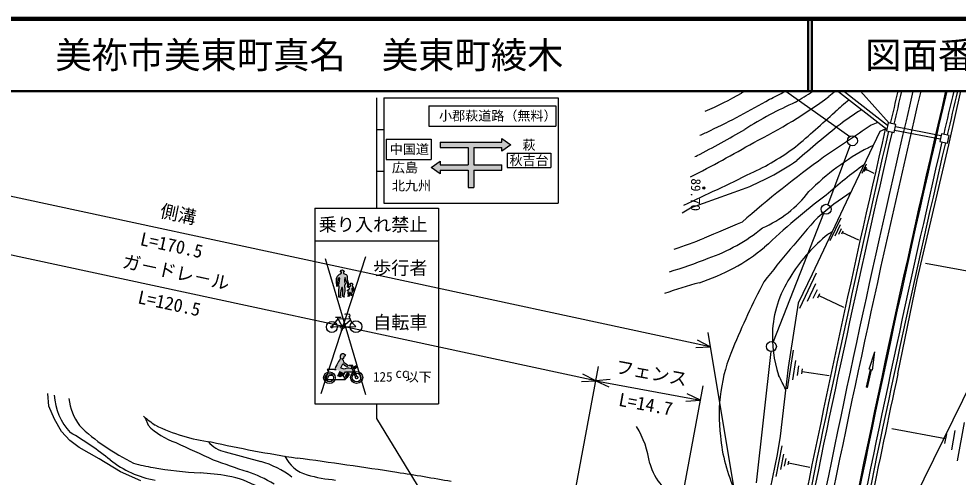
# Model space of a CAD drawing. Units: millimetres, scale not verified. Extents: x 40000 to 680000, y 20000 to 380000.
# Drawn here: x 399977 to 529441, y 316791 to 380000 of the extents above; entities that cross this region are included whole.
import ezdxf
from ezdxf.enums import TextEntityAlignment as Align

# ---------------------------------------------------------------- set-up
doc = ezdxf.new("R2010")
doc.units = ezdxf.units.MM
doc.header["$LTSCALE"] = 1000
for name, color, linetype, lineweight in [('M-BGD', 7, 'Continuous', 25), ('M-STR-STRC', 7, 'Continuous', 25), ('M-TTL', 2, 'Continuous', 140), ('M-TTL-LINE', 7, 'Continuous', 50)]:
    doc.layers.add(name, color=color, linetype=linetype, lineweight=lineweight)
doc.layers.add('M-TTL-TXT', color=7, linetype='Continuous')
doc.styles.add('@ＭＳ ゴシック', font='')
doc.styles.add('ＭＳ ゴシック', font='')
doc.styles.get('@ＭＳ ゴシック').set_extended_font_data('@MS Gothic')
doc.styles.get('ＭＳ ゴシック').set_extended_font_data('MS Gothic')

msp = doc.modelspace()

# ---------------------------------------------------------------- hatches: boundary and pattern name
at = {"layer": 'M-STR-STRC'}
for points in [[(456796, 359482), (458046, 360357), (458046, 359857), (461921, 359857), (461921, 362232), (458046, 362232), (458046, 362982), (466546, 362982), (466546, 363482), (467796, 362607), (466546, 361732), (466546, 362232), (462671, 362232), (462671, 359857), (466546, 359857), (466546, 359107), (462671, 359107), (462671, 356732), (461921, 356732), (461921, 359107), (458046, 359107), (458046, 358607)], [(444172, 344766), (444347, 344840), (444459, 344955), (444459, 345084), (444384, 345121), (444281, 345127), (444451, 345338), (444589, 345387), (444742, 345311), (444796, 345211), (444812, 345147), (444724, 345121), (444728, 344963), (444747, 344881), (445094, 344723), (445198, 344662), (445229, 344539), (445209, 344045), (445389, 343578), (445384, 343508), (445412, 343471), (445404, 343361), (445377, 343330), (445365, 343096), (445504, 343082), (445636, 343113), (445693, 343147), (445705, 343250), (445650, 343295), (445664, 343422), (445748, 343524), (445882, 343537), (445947, 343465), (445982, 343387), (445996, 343322), (445931, 343260), (445918, 343145), (445938, 343113), (446012, 343070), (446073, 342992), (446118, 342840), (446137, 342650), (446128, 342469), (446081, 342471), (446071, 342633), (446026, 342715), (446008, 342869), (445915, 342852), (445860, 342813), (445866, 342652), (445916, 342537), (445947, 342406), (445927, 342334), (445853, 342223), (445824, 342141), (445819, 342096), (445868, 341996), (445926, 341916), (445905, 341871), (445787, 341803), (445798, 341852), (445845, 341906), (445691, 342100), (445705, 342232), (445636, 342301), (445500, 342160), (445494, 341777), (445356, 341727), (445337, 341777), (445409, 341822), (445384, 342252), (445412, 342408), (445281, 342484), (445279, 342572), (445538, 342781), (445532, 342906), (445292, 343016), (445312, 343424), (445055, 343904), (444978, 344305), (444857, 344022), (444857, 343744), (445011, 343461), (444870, 343266), (444856, 343022), (444895, 342914), (444887, 342385), (444818, 342025), (444773, 341816), (444775, 341754), (444857, 341645), (444796, 341598), (444609, 341736), (444640, 342174), (444644, 342670), (444575, 342938), (444475, 342934), (444338, 342477), (444286, 341811), (444239, 341705), (444358, 341621), (444354, 341572), (444090, 341635), (444063, 342254), (444073, 342539), (444111, 343051), (444098, 343193), (444020, 343334), (444116, 343527), (444218, 344242), (444138, 344268), (444048, 344250), (443947, 344108), (443918, 343524), (443871, 343113), (443802, 343109), (443759, 343883), (443777, 344199), (443909, 344526)], [(443579, 331828), (443630, 331935), (443681, 332075), (443815, 332292), (443942, 332547), (444042, 332744), (444158, 332913), (444225, 333018), (444353, 333126), (444346, 333161), (444324, 333215), (444279, 333301), (444254, 333400), (444257, 333498), (444298, 333607), (444403, 333737), (444544, 333801), (444722, 333795), (444881, 333721), (445050, 333565), (444884, 333540), (444836, 333400), (444750, 333253), (444577, 333129), (444599, 333030), (444743, 332878), (444781, 332722), (444835, 332585), (444965, 332461), (445156, 332336), (445341, 332254), (445362, 332165), (445285, 332107), (445123, 332123), (445002, 332161), (444827, 332266), (444712, 332381), (444658, 332410), (444617, 332403), (444505, 332155), (444384, 331961), (444381, 331891), (444413, 331840), (444811, 331690), (444942, 331757), (445199, 331814), (445464, 331818), (445709, 331782), (445943, 331725), (446111, 331320), (444997, 331320), (444766, 330958)], [(442491, 331646), (442686, 331646), (442601, 331387), (442599, 331402), (442498, 331547)], [(444159, 331440), (444862, 331109), (444671, 330809), (444711, 330763), (444535, 330691), (444309, 330872), (444412, 331079), (444386, 331142), (444384, 331147), (444290, 331153), (444150, 331000), (444007, 331114)], [(446402, 332119), (446552, 332126), (446548, 332025), (446500, 331920), (446387, 331793), (446207, 331871), (446215, 331961)], [(444007, 331114), (444150, 331000), (443973, 330805), (444125, 330803), (444013, 330657), (443825, 330723)], [(444125, 330803), (444274, 330802), (444309, 330872), (444535, 330691), (444248, 330574), (444013, 330657)], [(445107, 330848), (445079, 330980), (445230, 330992), (445202, 331112), (445303, 331118), (445530, 330974), (445527, 330882), (445423, 330854), (445404, 330744), (445312, 330731), (445312, 330584), (445242, 330557), (444987, 330722), (445009, 330808)]]:
    msp.add_hatch(color=256, dxfattribs=at).paths.add_polyline_path(points)

# ---------------------------------------------------------------- linework, layer by layer
at = {"layer": 'M-BGD'}
for p, q in [((505679, 370000), (514505, 363759)), ((519583, 364749), (512820, 370000)), ((519697, 365299), (513639, 370000)), ((519943, 365600), (515993, 370000)), ((495270, 334786), (347632, 366528)), ((527065, 363878), (520779, 365100)), ((526963, 363388), (520677, 364611)), ((514555, 362563), (511480, 354374)), ((516202, 358696), (516817, 359991)), ((516485, 358958), (516792, 359605)), ((516691, 359059), (516845, 359382)), ((516859, 359078), (516936, 359240)), ((516898, 359159), (517804, 358729)), ((494413, 356737), (494349, 356611)), ((479502, 330093), (362766, 355191)), ((510882, 353143), (503946, 335448)), ((511799, 349433), (513288, 352567)), ((512485, 350067), (513229, 351635)), ((512984, 350310), (513356, 351094)), ((513391, 350357), (513577, 350749)), ((513484, 350553), (515678, 349511)), ((532212, 344937), (524955, 346276)), ((507612, 340094), (509925, 344964)), ((508677, 341080), (509834, 343515)), ((509453, 341458), (510031, 342675)), ((510085, 341531), (510374, 342139)), ((510229, 341835), (513638, 340216)), ((494943, 336759), (501834, 295225)), ((495270, 334786), (493490, 335698)), ((493273, 334686), (495270, 334786)), ((503610, 334126), (501594, 316007)), ((505909, 328964), (506740, 334293)), ((517188, 331668), (517930, 334066)), ((517188, 331668), (517930, 334066)), ((517628, 331574), (517930, 334066)), ((517628, 331574), (517930, 334066)), ((506649, 330213), (507065, 332878)), ((472569, 292764), (479867, 332059)), ((507286, 330796), (507494, 332128)), ((507871, 331046), (507975, 331712)), ((516813, 329191), (517335, 331636)), ((516813, 329191), (517335, 331636)), ((516960, 329160), (517482, 331605)), ((516960, 329160), (517482, 331605)), ((517335, 331636), (517188, 331668)), ((517335, 331636), (517188, 331668)), ((517628, 331574), (517482, 331605)), ((517628, 331574), (517482, 331605)), ((479502, 330093), (477722, 331005)), ((481496, 330249), (479502, 330093)), ((507923, 331379), (511653, 330797)), ((477504, 329993), (479502, 330093)), ((479502, 330093), (493910, 327417)), ((479502, 330093), (481307, 329231)), ((487025, 290104), (494273, 329383)), ((531357, 330085), (513978, 294697)), ((516960, 329160), (516813, 329191)), ((516960, 329160), (516813, 329191)), ((493910, 327417), (492106, 328278)), ((491916, 327260), (493910, 327417)), ((417411, 324988), (417788, 323978)), ((530284, 324341), (529310, 319064)), ((527686, 322092), (520299, 323455)), ((527808, 322752), (527564, 321432)), ((528985, 323216), (528498, 320578)), ((504362, 316897), (505181, 321112)), ((428439, 320299), (433327, 318947)), ((504988, 317869), (505397, 319976)), ((505512, 318314), (505717, 319368)), ((505984, 318496), (506087, 319022)), ((506036, 318759), (508986, 318186))]:
    msp.add_line(p, q, dxfattribs=at)
for points in [[(521119, 331048), (523798, 344008), (528128, 362623), (529795, 370000)], [(519389, 364781), (518642, 364458), (514388, 355502), (509334, 344776), (507407, 340800), (506025, 331939), (504897, 322465), (504491, 319946), (503537, 315235), (503044, 304028), (503213, 301271), (499679, 293912), (498285, 292139)], [(491414, 353260), (492561, 353945), (499725, 356497)], [(416793, 316300), (414013, 317513), (411046, 319305), (408297, 320899), (407033, 321864), (405849, 323075), (404883, 324776), (404134, 326592), (403974, 328342)]]:
    msp.add_lwpolyline(points, dxfattribs=at)
for points in [[(519543, 364560), (520620, 364336), (520844, 365413), (519767, 365637)], [(526897, 363073), (527974, 362849), (528198, 363925), (527121, 364150)]]:
    msp.add_lwpolyline(points, close=True, dxfattribs=at)
for centre, radius in [((514867, 363175), 687), ((494381, 356674), 150), ((494381, 356674), 120), ((494381, 356674), 99.9), ((494381, 356674), 89.9), ((494381, 356674), 60), ((494381, 356674), 30), ((511238, 353731), 687), ((503696, 334808), 687)]:
    msp.add_circle(centre, radius, dxfattribs=at)
for centre, radius, start, end in [((477176, 408390), 44658, 292.93196, 300.12733), ((525755, 322227), 54262, 118.30891, 118.82799), ((469165, 427229), 71851, 296.54152, 306.22608), ((483106, 410942), 46694, 295.78711, 298.73878), ((486962, 402771), 39706, 300.31022, 304.37604), ((2472375, -86080), 2001825, 166.83052, 168.74333), ((2473378, -85722), 2001675, 166.84006, 168.74333), ((596781, 265259), 134421, 128.81255, 129.3079), ((2473378, -85722), 1998325, 166.8176, 168.99778), ((2473378, -85722), 1998175, 166.81659, 168.99778), ((2473378, -85722), 2004750, 166.8606, 166.9904), ((2473378, -85722), 2004250, 166.85727, 166.99024), ((2473378, -85722), 1997250, 166.81038, 166.98464), ((2473378, -85722), 1996750, 166.80701, 166.98448), ((450196, 459784), 105323, 295.3494, 300.3531), ((529370, 318398), 54862, 114.06303, 122.33982), ((543940, 332437), 46862, 129.11892, 132.17935), ((389567, 500861), 181608, 310.29368, 312.59215), ((532594, 340329), 31743, 121.30227, 127.74666), ((613433, 239153), 161245, 128.45181, 131.2145), ((1195921, -653594), 1224127, 123.65845, 124.02842), ((533652, 331226), 37740, 113.9455, 115.40817), ((423684, 495119), 151074, 297.51189, 300.35147), ((486841, 381154), 18582, 292.06743, 297.04012), ((2473378, -85722), 2005250, 167.01702, 168.82254), ((2473378, -85722), 2004750, 167.02184, 168.77528), ((2473378, -85722), 2004250, 167.02169, 168.77535), ((420427, 501431), 160352, 296.71963, 300.27648), ((2473378, -85722), 1997250, 167.0162, 168.77694), ((2473378, -85722), 1996750, 167.01605, 168.77694), ((602075, 182103), 199174, 115.05411, 115.26877), ((486744, 389571), 33945, 294.56316, 306.66382), ((532824, 332336), 33789, 117.82025, 135.14316), ((460420, 455871), 100340, 289.04575, 289.23081), ((598240, 239923), 149225, 125.82649, 131.35143), ((486658, 390215), 36161, 291.18236, 304.59974), ((309642, 749127), 434738, 294.74954, 296.09336), ((553618, 308246), 63611, 125.73202, 131.7552), ((495964, 366097), 16284, 293.53823, 322.43085), ((541955, 315270), 49103, 123.75601, 130.48191), ((571026, 276615), 99131, 127.08058, 133.51722), ((659466, 220104), 199693, 138.42573, 141.74385), ((564166, 190077), 174248, 111.73084, 113.58932), ((486794, 370352), 24772, 289.31632, 309.24891), ((468253, 413554), 68954, 288.65748, 292.31592), ((525181, 332955), 22070, 128.36862, 147.77547), ((560326, 271021), 93082, 121.22741, 121.65066), ((485172, 370115), 27870, 287.96041, 309.14857), ((472251, 404306), 61676, 286.3714, 291.63323), ((519296, 335979), 15489, 145.62817, 175.52249), ((517538, 258513), 88348, 105.60886, 108.86199), ((609326, 288591), 120086, 152.65653, 157.50015), ((521210, 336249), 17382, 176.90396, 198.0694), ((520028, 325309), 23536, 156.89397, 186.92347), ((-5113390, -2450918), 6269055, 26.3221, 26.3422), ((2473378, -85722), 1996250, 167.94936, 169.0404), ((412951, 328515), 8094, 182.74797, 223.46421), ((414627, 328527), 7797, 186.59488, 216.13239), ((429384, 339709), 18976, 229.88759, 236.07769), ((424337, 339944), 22643, 225.01151, 236.4216), ((424416, 330307), 9165, 223.68176, 252.22853), ((429616, 346034), 24581, 243.88127, 262.68551), ((473089, 316656), 13992, 8.2724, 30.73114), ((384250, 283752), 45358, 51.35563, 59.78507), ((520064, 324662), 23502, 185.3461, 204.65061), ((436922, 358901), 45397, 236.4216, 242.26256), ((570639, 636375), 348286, 244.66766, 245.59742), ((429066, 324001), 3754, 217.68153, 260.38178), ((466764, 503553), 186306, 257.51443, 261.21759), ((603031, 1277191), 992838, 254.92246, 259.56208), ((603031, 1277191), 992838, 254.92246, 259.56208), ((603031, 1277191), 992318, 254.92246, 259.56208), ((421157, 329910), 13741, 231.35563, 259.96265), ((424228, 351089), 33450, 255.39484, 260.11595), ((477337, 457330), 147100, 249.88409, 251.82156), ((430042, 307079), 12314, 52.06262, 74.53048), ((441034, 321796), 4858, 205.60865, 254.10276), ((441034, 321796), 4858, 205.60865, 254.10276), ((352509, -323604), 648736, 81.17074, 82.39905), ((494697, 320931), 8085, 196.24463, 221.05675), ((603031, 1277191), 994088, 254.92246, 259.56208), ((428321, 374582), 57297, 260.11595, 266.65034), ((422856, 281201), 36244, 80.59174, 86.65034), ((425997, 300979), 17465, 58.3628, 71.82156), ((389046, -83598), 405965, 79.99444, 81.06712), ((426909, 305662), 11450, 58.22984, 80.59174), ((445354, 336964), 20629, 254.10276, 265.24466), ((445354, 336964), 20629, 254.10276, 265.24466)]:
    msp.add_arc(centre, radius, start, end, dxfattribs=at)
at = {"layer": 'M-STR-STRC'}
for p, q in [((449296, 369097), (449296, 353890)), ((450296, 369097), (450296, 354597)), ((450296, 369097), (474296, 369097)), ((474296, 369097), (474296, 354597)), ((456496, 367997), (456496, 365197)), ((456496, 367997), (473996, 367997)), ((473996, 367997), (473996, 365197)), ((456496, 365197), (473996, 365197)), ((449296, 364722), (450296, 364722)), ((450596, 363382), (456796, 363382)), ((450596, 363382), (450596, 360582)), ((456796, 363382), (456796, 360582)), ((458046, 362982), (466546, 362982)), ((458046, 362982), (458046, 362232)), ((466546, 363482), (467796, 362607)), ((466546, 362982), (466546, 363482)), ((467796, 362607), (466546, 361732)), ((458046, 362232), (461921, 362232)), ((461921, 362232), (461921, 359857)), ((462671, 362232), (462671, 359857)), ((462671, 362232), (466546, 362232)), ((466546, 361732), (466546, 362232)), ((467296, 361482), (473296, 361482)), ((467296, 361482), (467296, 359482)), ((473296, 361482), (473296, 359482)), ((450596, 360582), (456796, 360582)), ((456796, 359482), (458046, 360357)), ((458046, 360357), (458046, 359857)), ((449296, 358972), (450296, 358972)), ((458046, 358607), (456796, 359482)), ((458046, 359857), (461921, 359857)), ((458046, 359107), (461921, 359107)), ((458046, 359107), (458046, 358607)), ((461921, 359107), (461921, 356732)), ((462671, 359857), (466546, 359857)), ((462671, 359107), (462671, 356732)), ((462671, 359107), (466546, 359107)), ((466546, 359107), (466546, 359857)), ((467296, 359482), (473296, 359482)), ((461921, 356732), (462671, 356732)), ((440796, 353890), (440796, 326890)), ((440796, 353890), (457796, 353890)), ((450296, 354597), (474296, 354597)), ((457796, 353890), (457796, 326890)), ((440796, 349390), (457796, 349390)), ((447738, 347191), (441588, 328270)), ((442184, 346929), (447747, 328211)), ((443777, 344199), (443909, 344526)), ((443909, 344526), (444172, 344766)), ((444172, 344766), (444347, 344840)), ((444281, 345127), (444451, 345338)), ((444384, 345121), (444281, 345127)), ((444347, 344840), (444459, 344955)), ((444459, 345084), (444384, 345121)), ((444451, 345338), (444589, 345387)), ((444459, 344955), (444459, 345084)), ((444589, 345387), (444742, 345311)), ((444812, 345147), (444724, 345121)), ((444724, 345121), (444728, 344963)), ((444728, 344963), (444747, 344881)), ((444742, 345311), (444796, 345211)), ((444747, 344881), (445094, 344723)), ((444796, 345211), (444812, 345147)), ((445094, 344723), (445198, 344662)), ((445198, 344662), (445229, 344539)), ((445229, 344539), (445209, 344045)), ((443759, 343883), (443777, 344199)), ((443802, 343109), (443759, 343883)), ((443871, 343113), (443802, 343109)), ((443918, 343524), (443871, 343113)), ((443947, 344108), (443918, 343524)), ((444048, 344250), (443947, 344108)), ((444020, 343334), (444116, 343527)), ((444098, 343193), (444020, 343334)), ((444138, 344268), (444048, 344250)), ((444111, 343051), (444098, 343193)), ((444116, 343527), (444218, 344242)), ((444218, 344242), (444138, 344268)), ((444870, 343266), (444856, 343022)), ((444978, 344305), (444857, 344022)), ((444857, 344022), (444857, 343744)), ((444857, 343744), (445011, 343461)), ((445011, 343461), (444870, 343266)), ((445055, 343904), (444978, 344305)), ((445312, 343424), (445055, 343904)), ((445209, 344045), (445389, 343578)), ((445292, 343016), (445312, 343424)), ((445377, 343330), (445365, 343096)), ((445365, 343096), (445504, 343082)), ((445404, 343361), (445377, 343330)), ((445389, 343578), (445384, 343508)), ((445384, 343508), (445412, 343471)), ((445412, 343471), (445404, 343361)), ((445504, 343082), (445636, 343113)), ((445636, 343113), (445693, 343147)), ((445650, 343295), (445664, 343422)), ((445705, 343250), (445650, 343295)), ((445664, 343422), (445748, 343524)), ((445693, 343147), (445705, 343250)), ((445748, 343524), (445882, 343537)), ((445882, 343537), (445947, 343465)), ((445931, 343260), (445918, 343145)), ((445918, 343145), (445938, 343113)), ((445996, 343322), (445931, 343260)), ((445938, 343113), (446012, 343070)), ((445947, 343465), (445982, 343387)), ((445982, 343387), (445996, 343322)), ((444063, 342254), (444073, 342539)), ((444090, 341635), (444063, 342254)), ((444073, 342539), (444111, 343051)), ((444286, 341811), (444239, 341705)), ((444338, 342477), (444286, 341811)), ((444475, 342934), (444338, 342477)), ((444575, 342938), (444475, 342934)), ((444644, 342670), (444575, 342938)), ((444609, 341736), (444640, 342174)), ((444640, 342174), (444644, 342670)), ((444818, 342025), (444773, 341816)), ((444773, 341816), (444775, 341754)), ((444887, 342385), (444818, 342025)), ((444856, 343022), (444895, 342914)), ((444895, 342914), (444887, 342385)), ((445279, 342572), (445538, 342781)), ((445281, 342484), (445279, 342572)), ((445412, 342408), (445281, 342484)), ((445532, 342906), (445292, 343016)), ((445337, 341777), (445409, 341822)), ((445384, 342252), (445412, 342408)), ((445409, 341822), (445384, 342252)), ((445500, 342160), (445494, 341777)), ((445636, 342301), (445500, 342160)), ((445538, 342781), (445532, 342906)), ((445705, 342232), (445636, 342301)), ((445691, 342100), (445705, 342232)), ((445845, 341906), (445691, 342100)), ((445905, 341871), (445787, 341803)), ((445787, 341803), (445798, 341852)), ((445798, 341852), (445845, 341906)), ((445824, 342141), (445819, 342096)), ((445819, 342096), (445868, 341996)), ((445853, 342223), (445824, 342141)), ((445927, 342334), (445853, 342223)), ((445915, 342852), (445860, 342813)), ((445860, 342813), (445866, 342652)), ((445866, 342652), (445916, 342537)), ((445868, 341996), (445926, 341916)), ((445926, 341916), (445905, 341871)), ((446008, 342869), (445915, 342852)), ((445916, 342537), (445947, 342406)), ((445947, 342406), (445927, 342334)), ((446026, 342715), (446008, 342869)), ((446012, 343070), (446073, 342992)), ((446071, 342633), (446026, 342715)), ((446081, 342471), (446071, 342633)), ((446073, 342992), (446118, 342840)), ((446128, 342469), (446081, 342471)), ((446118, 342840), (446137, 342650)), ((446137, 342650), (446128, 342469)), ((444354, 341572), (444090, 341635)), ((444239, 341705), (444358, 341621)), ((444358, 341621), (444354, 341572)), ((444796, 341598), (444609, 341736)), ((444775, 341754), (444857, 341645)), ((444857, 341645), (444796, 341598)), ((445356, 341727), (445337, 341777)), ((445494, 341777), (445356, 341727)), ((444894, 339254), (445061, 339312)), ((445061, 339312), (445531, 339261)), ((445633, 339022), (445531, 339261)), ((443117, 337504), (443993, 338636)), ((443632, 338863), (444410, 338874)), ((444597, 337526), (443868, 338866)), ((443993, 338636), (445628, 338660)), ((444597, 337526), (445699, 338494)), ((444597, 337526), (444756, 337954)), ((444756, 337954), (444934, 337954)), ((445498, 338964), (445633, 339022)), ((445865, 338106), (445498, 338964)), ((446448, 337553), (445865, 338106)), ((443117, 337504), (446448, 337553)), ((444534, 337085), (444346, 337085)), ((444597, 337526), (444534, 337085)), ((444042, 332744), (443942, 332547)), ((444158, 332913), (444042, 332744)), ((444225, 333018), (444158, 332913)), ((444353, 333126), (444225, 333018)), ((444257, 333498), (444254, 333400)), ((444254, 333400), (444279, 333301)), ((444298, 333607), (444257, 333498)), ((444279, 333301), (444324, 333215)), ((444403, 333737), (444298, 333607)), ((444324, 333215), (444346, 333161)), ((444346, 333161), (444353, 333126)), ((444544, 333801), (444403, 333737)), ((444722, 333795), (444544, 333801)), ((444577, 333129), (444750, 333253)), ((444599, 333030), (444577, 333129)), ((444743, 332878), (444599, 333030)), ((444881, 333721), (444722, 333795)), ((444781, 332722), (444743, 332878)), ((444750, 333253), (444836, 333400)), ((444836, 333400), (444884, 333540)), ((445050, 333565), (444881, 333721)), ((444884, 333540), (445050, 333565)), ((443479, 331646), (442491, 331646)), ((442491, 331646), (442498, 331547)), ((442498, 331547), (442599, 331402)), ((443493, 331584), (443479, 331646)), ((443635, 331575), (443493, 331584)), ((443630, 331935), (443566, 331802)), ((443566, 331802), (443623, 331668)), ((443623, 331668), (443667, 331660)), ((443681, 332075), (443630, 331935)), ((443695, 331586), (443635, 331575)), ((443667, 331660), (443695, 331586)), ((443815, 332292), (443681, 332075)), ((443942, 332547), (443815, 332292)), ((444381, 331891), (444384, 331961)), ((444413, 331840), (444381, 331891)), ((444384, 331961), (444505, 332155)), ((444811, 331690), (444413, 331840)), ((444505, 332155), (444617, 332403)), ((444617, 332403), (444658, 332410)), ((444658, 332410), (444712, 332381)), ((444712, 332381), (444827, 332266)), ((444835, 332585), (444781, 332722)), ((444942, 331757), (444811, 331690)), ((444827, 332266), (445002, 332161)), ((444965, 332461), (444835, 332585)), ((445199, 331814), (444942, 331757)), ((445156, 332336), (444965, 332461)), ((445002, 332161), (445123, 332123)), ((445123, 332123), (445285, 332107)), ((445341, 332254), (445156, 332336)), ((445464, 331818), (445199, 331814)), ((445285, 332107), (445362, 332165)), ((445362, 332165), (445341, 332254)), ((445709, 331782), (445464, 331818)), ((445486, 332145), (445486, 332247)), ((445486, 332247), (445944, 332247)), ((445770, 332146), (445486, 332145)), ((445943, 331725), (445709, 331782)), ((446389, 330648), (445770, 332146)), ((446574, 330724), (445944, 332247)), ((446215, 331961), (446207, 331871)), ((446207, 331871), (446387, 331793)), ((446402, 332119), (446215, 331961)), ((446387, 331793), (446500, 331920)), ((446552, 332126), (446402, 332119)), ((446500, 331920), (446548, 332025)), ((446548, 332025), (446552, 332126)), ((442531, 330418), (442216, 330423)), ((442262, 330271), (444956, 330246)), ((442546, 330597), (442531, 330418)), ((442642, 330727), (442546, 330597)), ((442599, 331402), (442617, 331298)), ((442778, 330795), (442642, 330727)), ((443278, 330802), (442778, 330795)), ((444290, 331153), (443973, 330805)), ((443973, 330805), (444274, 330802)), ((444274, 330802), (444412, 331079)), ((444384, 331147), (444290, 331153)), ((444412, 331079), (444384, 331147)), ((444671, 330809), (444997, 331320)), ((444858, 330595), (444671, 330809)), ((444858, 330380), (444858, 330595)), ((444940, 330386), (444858, 330380)), ((445088, 330526), (444940, 330386)), ((444956, 330246), (445166, 330480)), ((445009, 330808), (444987, 330722)), ((444987, 330722), (445242, 330557)), ((444997, 331320), (446111, 331320)), ((445107, 330848), (445009, 330808)), ((445230, 330992), (445079, 330980)), ((445079, 330980), (445107, 330848)), ((445166, 330480), (445088, 330526)), ((445303, 331118), (445202, 331112)), ((445202, 331112), (445230, 330992)), ((445242, 330557), (445312, 330584)), ((445530, 330974), (445303, 331118)), ((445312, 330731), (445404, 330744)), ((445312, 330584), (445312, 330731)), ((445404, 330744), (445423, 330854)), ((445423, 330854), (445527, 330882)), ((445527, 330882), (445530, 330974)), ((440796, 326890), (457796, 326890)), ((449296, 326890), (449296, 324890)), ((449296, 324890), (469043, 292400))]:
    msp.add_line(p, q, dxfattribs=at)
for centre, radius in [((443117, 337504), 755), ((446448, 337553), 804), ((443117, 337504), 138), ((444597, 337526), 272), ((442783, 330511), 804), ((442783, 330511), 574), ((446539, 330547), 830), ((446539, 330547), 597), ((446539, 330547), 180)]:
    msp.add_circle(centre, radius, dxfattribs=at)
at = {"layer": 'M-TTL'}
msp.add_line((680000, 380000), (40000, 380000), dxfattribs=at)
at = {"layer": 'M-TTL-LINE'}
for p, q in [((508747, 380000), (508747, 370000)), ((509247, 380000), (509247, 370000)), ((40000, 370000), (680000, 370000))]:
    msp.add_line(p, q, dxfattribs=at)

# ---------------------------------------------------------------- texts
at = {"layer": 'M-BGD', "style": 'ＭＳ ゴシック'}
msp.add_text('89.70', height=1320, rotation=268.867, dxfattribs=at).set_placement((493965, 357970), align=Align.TOP_LEFT)
for s, rotation, p in [('側溝', 347.866, (421661, 351635)), ('ガ－ドレ－ル', 347.866, (421344, 343619)), ('フェンス', 349.479, (486911, 329734))]:
    msp.add_text(s, height=1833, rotation=rotation, dxfattribs=at).set_placement(p, align=Align.BOTTOM_CENTER)
at = {"layer": 'M-BGD', "style": '@ＭＳ ゴシック'}
for s, rotation, p in [('L=170.5', 347.866, (421241, 349679)), ('L=120.5', 347.866, (420924, 341664)), ('L=14.7', 349.479, (486546, 327767))]:
    msp.add_text(s, height=1833, rotation=rotation, dxfattribs=at).set_placement(p, align=Align.TOP_CENTER)
at = {"layer": 'M-STR-STRC', "style": 'ＭＳ ゴシック'}
for s, height, p in [('小郡萩道路（無料）', 1320, (465996, 366632)), ('中国道', 1320, (453796, 362016)), ('萩', 1320, (470296, 362597)), ('秋吉台', 1320, (470296, 360482)), ('乗り入れ禁止', 1833, (448796, 351640)), ('cc', 1320, (452773, 331144))]:
    msp.add_text(s, height=height, dxfattribs=at).set_placement(p, align=Align.MIDDLE_CENTER)
for s, p in [('広島\u3000', (456796, 359482)), ('北九州', (456796, 356982))]:
    msp.add_text(s, height=1320, dxfattribs=at).set_placement(p, align=Align.MIDDLE_RIGHT)
for s, height, p in [('歩行者', 1833, (448796, 345640)), ('自転車', 1833, (448796, 338140)), ('125\u3000以下', 1320, (448796, 330640))]:
    msp.add_text(s, height=height, dxfattribs=at).set_placement(p, align=Align.MIDDLE_LEFT)
at = {"layer": 'M-TTL-TXT', "style": 'ＭＳ ゴシック'}
msp.add_text('美祢市美東町真名\u3000美東町綾木', height=3666, dxfattribs=at).set_placement((405024, 375000), align=Align.MIDDLE_LEFT)
msp.add_text('図面番号', height=3666, dxfattribs=at).set_placement((526622, 375000), align=Align.MIDDLE_CENTER)

doc.saveas('drawing.dxf')
